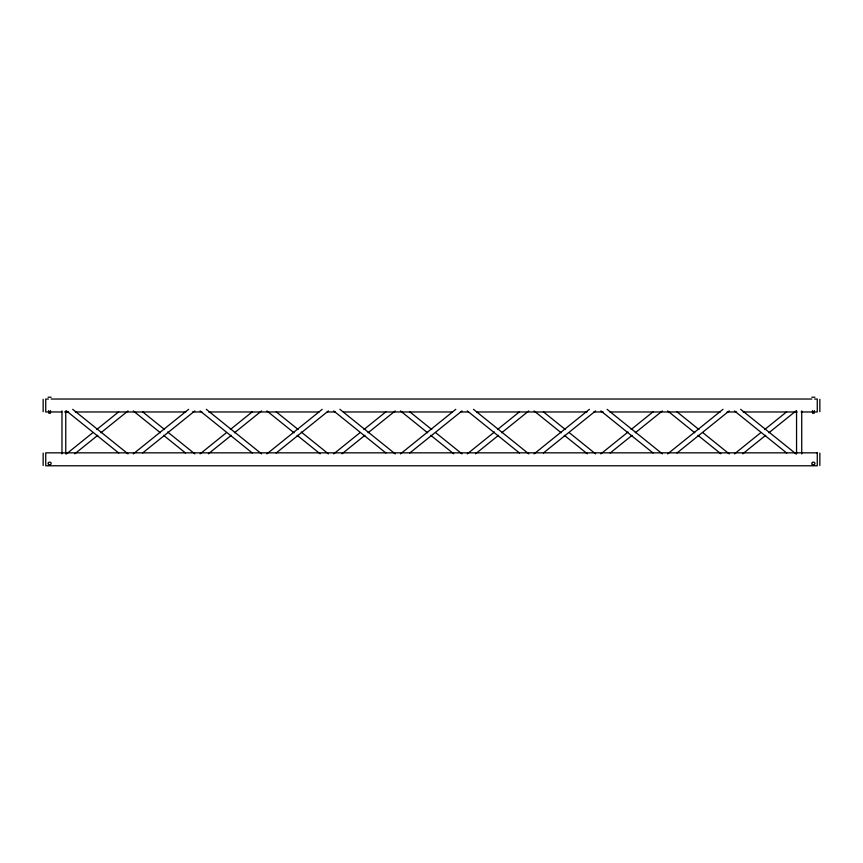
<?xml version="1.0" encoding="UTF-8"?>
<svg xmlns="http://www.w3.org/2000/svg" width="863" height="863" viewBox="0 0 863 863"><rect width="100%" height="100%" fill="white"/><g stroke="black" fill="none" stroke-linecap="round" stroke-linejoin="round"><path stroke-width="1.29" d="M50.529 410.594L50.399 413.269L48.846 413.269L48.716 410.594M814.284 410.594L814.154 413.269L812.601 413.269L812.471 410.594M66.505 453.884L92.6 432.859M96.775 429.494L118.695 411.834M74.779 453.809L97.746 435.319M100.874 432.795L128.015 410.928M133.301 453.884L188.619 409.321M142.622 452.978L194.811 410.928M200.097 453.884L226.192 432.859M230.367 429.494L252.287 411.834M208.371 453.809L231.338 435.319M234.466 432.795L261.608 410.928M266.894 453.884L322.212 409.321M276.214 452.978L328.404 410.928M333.69 453.884L359.785 432.859M363.959 429.494L385.88 411.834M341.964 453.809L364.93 435.319M368.059 432.795L395.2 410.928M400.486 453.884L455.804 409.321M409.806 452.978L461.996 410.928M467.282 453.884L494.423 432.018M497.552 429.494L519.472 411.834M475.556 453.809L498.523 435.319M501.651 432.795L528.792 410.928M534.078 453.884L589.397 409.321M543.399 452.978L595.589 410.928M600.875 453.884L628.016 432.018M631.144 429.494L653.064 411.834M610.195 452.978L632.115 435.319M635.244 432.795L662.385 410.928M667.671 453.884L722.989 409.321M676.991 452.978L729.181 410.928M734.467 453.884L760.562 432.859M764.737 429.494L786.657 411.834M742.741 453.809L765.708 435.319M768.836 432.795L795.977 410.928M48.069 397.217L51.176 397.217M811.824 397.217L814.931 397.217M48.436 399.03L45.739 399.03L45.739 411.975L61.899 411.975M51.122 399.03L811.878 399.03M814.564 399.03L817.261 399.03L817.261 411.975L801.101 411.975M64.585 411.975L68.63 411.975M75.361 411.975L185.772 411.975M192.503 411.975L201.931 411.975M208.663 411.975L319.073 411.975M327.153 411.975L335.232 411.975M343.312 411.975L452.374 411.975M460.454 411.975L468.523 411.975M476.603 411.975L587.013 411.975M593.744 411.975L603.172 411.975M609.904 411.975L720.314 411.975M727.045 411.975L736.473 411.975M743.205 411.975L797.067 411.975M740.659 409.321L795.977 453.884M734.467 410.928L786.657 452.978M676.991 411.834L698.911 429.494M703.086 432.859L729.181 453.884M667.671 410.928L694.812 432.795M697.94 435.319L720.907 453.809M607.067 409.321L662.385 453.884M600.875 410.928L653.064 452.978M543.399 411.834L565.319 429.494M569.494 432.859L595.589 453.884M534.078 410.928L561.22 432.795M564.348 435.319L587.315 453.809M473.474 409.321L528.792 453.884M467.282 410.928L519.472 452.978M409.806 411.834L431.727 429.494M435.901 432.859L461.996 453.884M400.486 410.928L427.627 432.795M430.756 435.319L453.722 453.809M339.882 409.321L395.2 453.884M333.69 410.928L385.88 452.978M276.214 411.834L298.134 429.494M301.263 432.018L328.404 453.884M266.894 410.928L294.035 432.795M297.163 435.319L320.13 453.809M206.289 409.321L261.608 453.884M200.097 410.928L252.287 452.978M142.622 411.834L164.542 429.494M167.67 432.018L194.811 453.884M133.301 410.928L160.442 432.795M163.571 435.319L185.491 452.978M72.697 409.321L128.015 453.884M66.505 410.928L118.695 452.978M819.85 399.289L819.85 411.716M819.85 453.097L819.85 465.524M801.727 410.885L801.727 453.927M796.549 410.885L796.549 453.927M65.761 410.885L65.761 453.927M61.963 410.885L61.963 453.927M43.15 399.289L43.15 411.716M43.15 453.097L43.15 465.524M817.261 452.838L45.739 452.838L45.739 465.783L817.261 465.783L817.261 452.838M812.277 464.402A1.553 1.348 0 0 0 814.877 463.798A1.553 1.348 0 0 0 812.978 462.158A1.553 1.348 0 0 0 812.277 464.402M48.522 464.402A1.553 1.348 0 0 0 51.122 463.798A1.553 1.348 0 0 0 49.223 462.158A1.553 1.348 0 0 0 48.522 464.402"/></g></svg>
